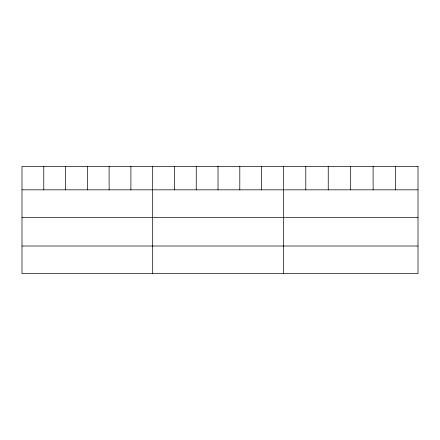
<?xml version="1.0" encoding="UTF-8"?>
<svg xmlns="http://www.w3.org/2000/svg" width="440" height="440" viewBox="0 0 440 440"><rect width="100%" height="100%" fill="white"/><g stroke="black" fill="none" stroke-linecap="round" stroke-linejoin="round"><path stroke-width="0.66" d="M22 189.827L418 189.827M22 217.498L418 217.498M22 246.004L418 246.004M395.56 166.331L395.56 189.827M373.12 166.331L373.12 189.827M350.68 166.331L350.68 189.827M328.24 166.331L328.24 189.827M305.8 166.331L305.8 189.827M283.36 166.331L283.36 273.669M261.58 166.331L261.58 189.827M239.8 166.331L239.8 189.827M218.02 166.331L218.02 189.827M196.24 166.331L196.24 189.827M174.46 166.331L174.46 189.827M152.68 166.331L152.68 273.669M130.9 166.331L130.9 189.827M109.12 166.331L109.12 189.827M87.34 166.331L87.34 189.827M65.56 166.331L65.56 189.827M43.78 166.331L43.78 189.827M418 166.331L22 166.331L22 273.669L418 273.669L418 166.331"/></g></svg>
